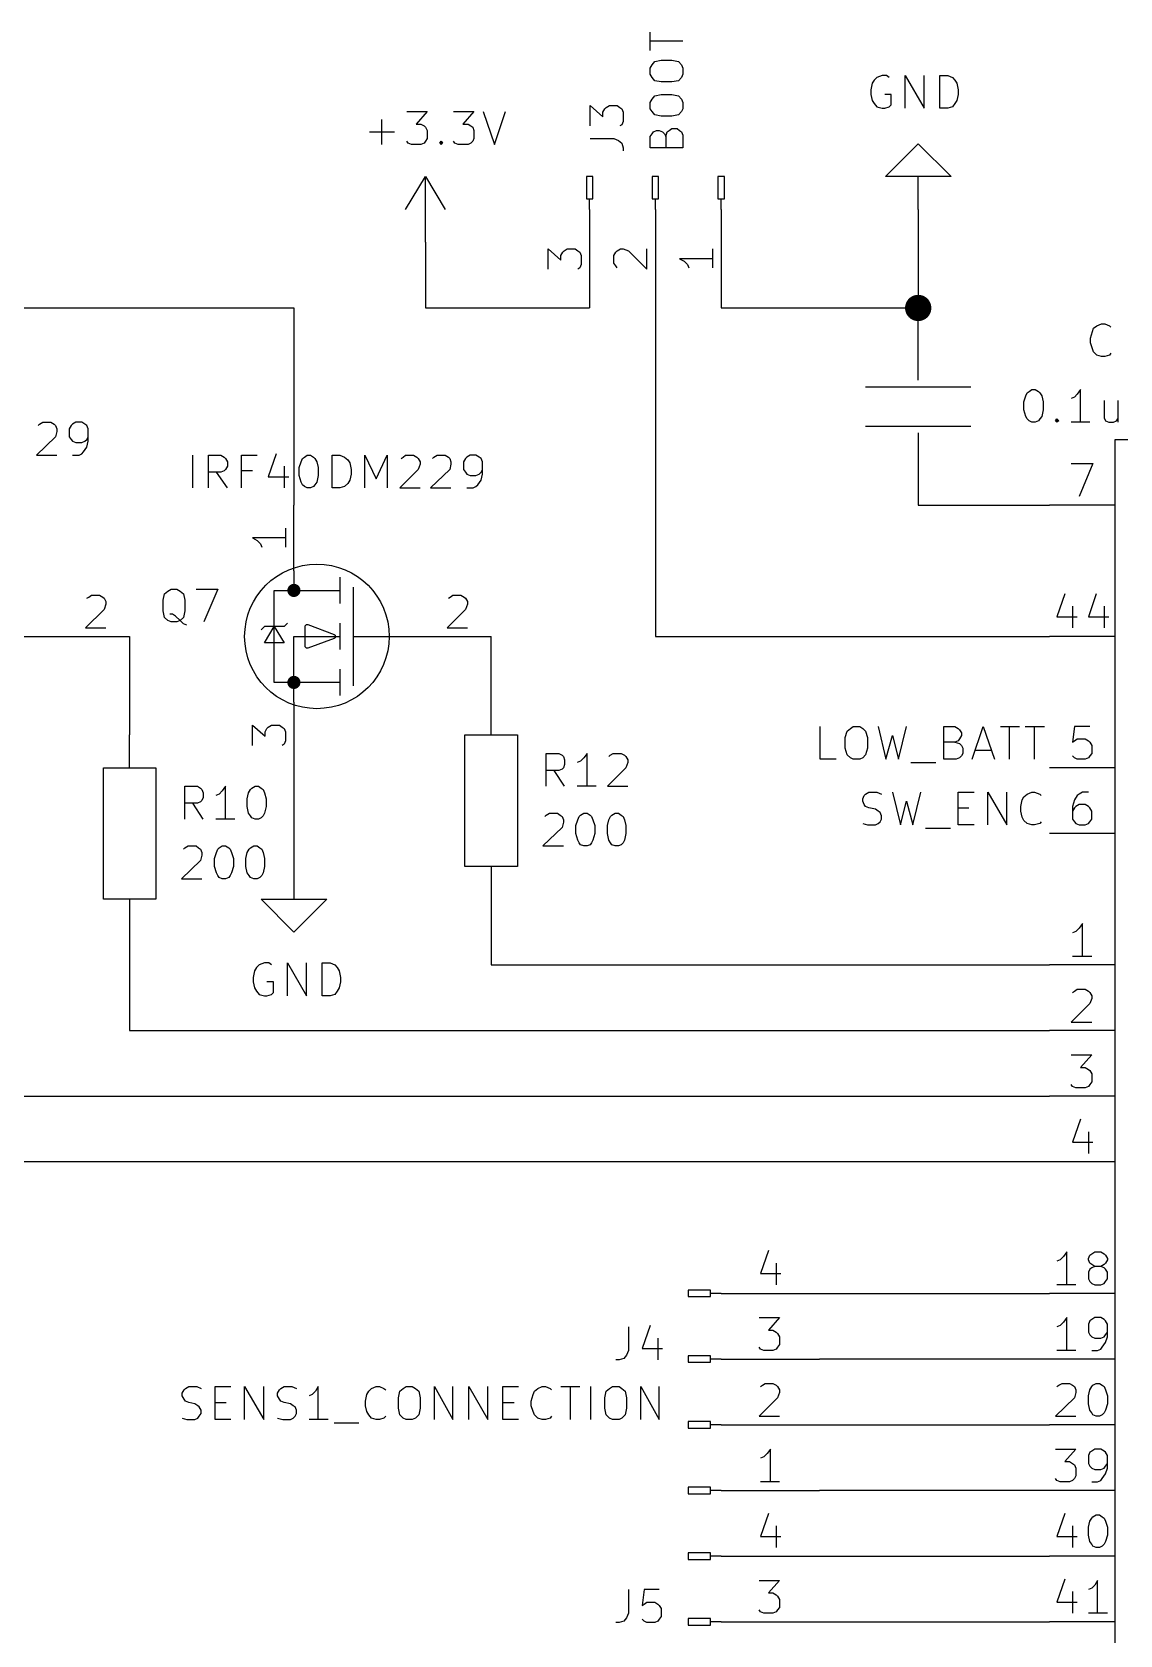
# Model space of a CAD drawing. Extents: x 0.5 to 16.1, y -11.2 to -0.6.
# Drawn here: x 8.151 to 9.807, y -4.42 to -1.98 of the extents above; entities that cross this region are included whole.
import ezdxf

# ---------------------------------------------------------------- set-up
doc = ezdxf.new("R2010")
doc.units = 0
doc.header["$MEASUREMENT"] = 0
for name, color, linetype in [('BLACK', 7, 'CONTINUOUS'), ('CYAN2', 4, 'CONTINUOUS'), ('GREEN2', 3, 'CONTINUOUS'), ('LYELLOW', 51, 'CONTINUOUS'), ('RED2', 1, 'CONTINUOUS')]:
    doc.layers.add(name, color=color, linetype=linetype)

msp = doc.modelspace()

# ---------------------------------------------------------------- linework, layer by layer
at = {"layer": 'BLACK', "linetype": 'CONTINUOUS'}
for p, q in [((9.351, -3.087), (9.351, -3.037)), ((9.389, -3.054), (9.392, -3.044)), ((9.392, -3.044), (9.397, -3.04)), ((9.397, -3.04), (9.401, -3.037)), ((9.401, -3.037), (9.411, -3.037)), ((9.411, -3.037), (9.416, -3.04)), ((9.416, -3.04), (9.42, -3.044)), ((9.42, -3.044), (9.423, -3.054)), ((9.439, -3.037), (9.451, -3.087)), ((9.47, -3.087), (9.482, -3.037)), ((9.539, -3.087), (9.539, -3.037)), ((9.539, -3.037), (9.556, -3.037)), ((9.556, -3.037), (9.561, -3.04)), ((9.561, -3.04), (9.563, -3.042)), ((9.563, -3.042), (9.566, -3.047)), ((9.566, -3.047), (9.566, -3.051)), ((9.582, -3.087), (9.599, -3.037)), ((9.599, -3.037), (9.616, -3.087)), ((9.625, -3.037), (9.654, -3.037)), ((9.639, -3.087), (9.639, -3.037)), ((9.663, -3.037), (9.692, -3.037)), ((9.677, -3.087), (9.677, -3.037)), ((9.389, -3.07), (9.389, -3.054)), ((9.392, -3.08), (9.389, -3.07)), ((9.423, -3.07), (9.42, -3.08)), ((9.423, -3.054), (9.423, -3.07)), ((9.451, -3.087), (9.461, -3.051)), ((9.461, -3.051), (9.47, -3.087)), ((9.556, -3.061), (9.539, -3.061)), ((9.561, -3.059), (9.556, -3.061)), ((9.556, -3.061), (9.563, -3.063)), ((9.563, -3.056), (9.561, -3.059)), ((9.566, -3.051), (9.563, -3.056)), ((9.563, -3.063), (9.566, -3.066)), ((9.566, -3.066), (9.568, -3.07)), ((9.568, -3.07), (9.568, -3.078)), ((9.587, -3.073), (9.611, -3.073)), ((9.375, -3.087), (9.351, -3.087)), ((9.397, -3.085), (9.392, -3.08)), ((9.401, -3.087), (9.397, -3.085)), ((9.411, -3.087), (9.401, -3.087)), ((9.416, -3.085), (9.411, -3.087)), ((9.42, -3.08), (9.416, -3.085)), ((9.489, -3.092), (9.527, -3.092)), ((9.558, -3.087), (9.539, -3.087)), ((9.563, -3.085), (9.558, -3.087)), ((9.566, -3.082), (9.563, -3.085)), ((9.568, -3.078), (9.566, -3.082)), ((9.416, -3.147), (9.418, -3.142)), ((9.416, -3.151), (9.416, -3.147)), ((9.418, -3.142), (9.42, -3.14)), ((9.42, -3.14), (9.425, -3.137)), ((9.425, -3.137), (9.437, -3.137)), ((9.437, -3.137), (9.444, -3.14)), ((9.461, -3.137), (9.473, -3.187)), ((9.492, -3.187), (9.504, -3.137)), ((9.561, -3.187), (9.561, -3.137)), ((9.561, -3.137), (9.585, -3.137)), ((9.606, -3.187), (9.606, -3.137)), ((9.606, -3.137), (9.635, -3.187)), ((9.635, -3.187), (9.635, -3.137)), ((9.658, -3.149), (9.661, -3.144)), ((9.661, -3.144), (9.666, -3.14)), ((9.666, -3.14), (9.673, -3.137)), ((9.673, -3.137), (9.677, -3.137)), ((9.677, -3.137), (9.685, -3.14)), ((9.685, -3.14), (9.687, -3.142)), ((9.418, -3.156), (9.416, -3.151)), ((9.42, -3.159), (9.418, -3.156)), ((9.425, -3.161), (9.42, -3.159)), ((9.435, -3.163), (9.425, -3.161)), ((9.439, -3.166), (9.435, -3.163)), ((9.442, -3.168), (9.439, -3.166)), ((9.444, -3.173), (9.442, -3.168)), ((9.473, -3.187), (9.482, -3.151)), ((9.482, -3.151), (9.492, -3.187)), ((9.561, -3.161), (9.577, -3.161)), ((9.656, -3.159), (9.658, -3.149)), ((9.656, -3.166), (9.656, -3.159)), ((9.658, -3.175), (9.656, -3.166)), ((9.416, -3.185), (9.423, -3.187)), ((9.423, -3.187), (9.435, -3.187)), ((9.435, -3.187), (9.439, -3.185)), ((9.439, -3.185), (9.442, -3.182)), ((9.442, -3.182), (9.444, -3.178)), ((9.444, -3.178), (9.444, -3.173)), ((9.511, -3.192), (9.549, -3.192)), ((9.585, -3.187), (9.561, -3.187)), ((9.661, -3.18), (9.658, -3.175)), ((9.666, -3.185), (9.661, -3.18)), ((9.673, -3.187), (9.666, -3.185)), ((9.677, -3.187), (9.673, -3.187)), ((9.685, -3.185), (9.677, -3.187)), ((9.687, -3.182), (9.685, -3.185))]:
    msp.add_line(p, q, dxfattribs=at)
at = {"layer": 'CYAN2', "linetype": 'CONTINUOUS'}
for p, q in [((9.092, -2.008), (9.092, -1.98)), ((9.142, -1.994), (9.092, -1.994)), ((9.095, -2.03), (9.099, -2.025)), ((9.099, -2.025), (9.109, -2.023)), ((9.109, -2.023), (9.125, -2.023)), ((9.125, -2.023), (9.135, -2.025)), ((9.135, -2.025), (9.14, -2.03)), ((9.092, -2.035), (9.095, -2.03)), ((9.092, -2.044), (9.092, -2.035)), ((9.095, -2.049), (9.092, -2.044)), ((9.099, -2.054), (9.095, -2.049)), ((9.14, -2.049), (9.135, -2.054)), ((9.14, -2.03), (9.142, -2.035)), ((9.142, -2.044), (9.14, -2.049)), ((9.142, -2.035), (9.142, -2.044)), ((9.437, -2.049), (9.433, -2.053)), ((9.445, -2.046), (9.437, -2.049)), ((9.452, -2.046), (9.445, -2.046)), ((9.456, -2.049), (9.452, -2.046)), ((9.48, -2.096), (9.48, -2.046)), ((9.48, -2.046), (9.509, -2.096)), ((9.509, -2.096), (9.509, -2.046)), ((9.533, -2.096), (9.533, -2.046)), ((9.533, -2.046), (9.545, -2.046)), ((9.545, -2.046), (9.552, -2.049)), ((9.552, -2.049), (9.556, -2.053)), ((9.109, -2.056), (9.099, -2.054)), ((9.125, -2.056), (9.109, -2.056)), ((9.135, -2.054), (9.125, -2.056)), ((9.43, -2.058), (9.428, -2.068)), ((9.428, -2.068), (9.428, -2.075)), ((9.433, -2.053), (9.43, -2.058)), ((9.556, -2.053), (9.559, -2.058)), ((9.559, -2.058), (9.561, -2.068)), ((9.561, -2.068), (9.561, -2.075)), ((9.001, -2.123), (9.001, -2.092)), ((9.001, -2.092), (9.02, -2.109)), ((9.02, -2.102), (9.023, -2.097)), ((9.023, -2.097), (9.025, -2.095)), ((9.025, -2.095), (9.03, -2.092)), ((9.03, -2.092), (9.042, -2.092)), ((9.042, -2.092), (9.046, -2.095)), ((9.046, -2.095), (9.049, -2.097)), ((9.049, -2.097), (9.051, -2.102)), ((9.092, -2.087), (9.095, -2.082)), ((9.092, -2.097), (9.092, -2.087)), ((9.095, -2.101), (9.092, -2.097)), ((9.095, -2.082), (9.099, -2.077)), ((9.099, -2.077), (9.109, -2.075)), ((9.109, -2.075), (9.125, -2.075)), ((9.125, -2.075), (9.135, -2.077)), ((9.135, -2.077), (9.14, -2.082)), ((9.14, -2.082), (9.142, -2.087)), ((9.142, -2.097), (9.14, -2.101)), ((9.142, -2.087), (9.142, -2.097)), ((9.428, -2.075), (9.43, -2.084)), ((9.43, -2.084), (9.433, -2.089)), ((9.433, -2.089), (9.437, -2.094)), ((9.437, -2.094), (9.445, -2.096)), ((9.445, -2.096), (9.449, -2.096)), ((9.459, -2.075), (9.449, -2.075)), ((9.449, -2.096), (9.456, -2.094)), ((9.456, -2.094), (9.459, -2.091)), ((9.459, -2.091), (9.459, -2.075)), ((9.545, -2.096), (9.533, -2.096)), ((9.552, -2.094), (9.545, -2.096)), ((9.556, -2.089), (9.552, -2.094)), ((9.559, -2.084), (9.556, -2.089)), ((9.561, -2.075), (9.559, -2.084)), ((8.684, -2.151), (8.684, -2.113)), ((8.722, -2.101), (8.753, -2.101)), ((8.753, -2.101), (8.736, -2.12)), ((8.736, -2.12), (8.743, -2.12)), ((8.743, -2.12), (8.748, -2.123)), ((8.793, -2.101), (8.824, -2.101)), ((8.824, -2.101), (8.807, -2.12)), ((8.807, -2.12), (8.815, -2.12)), ((8.815, -2.12), (8.819, -2.123)), ((8.838, -2.101), (8.855, -2.151)), ((8.855, -2.151), (8.872, -2.101)), ((9.02, -2.109), (9.02, -2.102)), ((9.049, -2.121), (9.046, -2.123)), ((9.051, -2.116), (9.049, -2.121)), ((9.051, -2.102), (9.051, -2.116)), ((9.099, -2.106), (9.095, -2.101)), ((9.109, -2.108), (9.099, -2.106)), ((9.125, -2.108), (9.109, -2.108)), ((9.135, -2.106), (9.125, -2.108)), ((9.14, -2.101), (9.135, -2.106)), ((8.665, -2.132), (8.703, -2.132)), ((8.724, -2.149), (8.722, -2.146)), ((8.748, -2.123), (8.75, -2.125)), ((8.75, -2.146), (8.748, -2.149)), ((8.75, -2.125), (8.753, -2.13)), ((8.753, -2.142), (8.75, -2.146)), ((8.753, -2.13), (8.753, -2.142)), ((8.772, -2.149), (8.774, -2.146)), ((8.774, -2.146), (8.776, -2.149)), ((8.774, -2.146), (8.774, -2.151)), ((8.795, -2.149), (8.793, -2.146)), ((8.819, -2.123), (8.822, -2.125)), ((8.822, -2.146), (8.819, -2.149)), ((8.822, -2.125), (8.824, -2.13)), ((8.824, -2.142), (8.822, -2.146)), ((8.824, -2.13), (8.824, -2.142)), ((9.001, -2.142), (9.037, -2.142)), ((9.037, -2.142), (9.044, -2.145)), ((9.044, -2.145), (9.049, -2.149)), ((9.092, -2.139), (9.095, -2.135)), ((9.092, -2.156), (9.092, -2.139)), ((9.095, -2.135), (9.097, -2.132)), ((9.097, -2.132), (9.102, -2.13)), ((9.102, -2.13), (9.106, -2.13)), ((9.106, -2.13), (9.111, -2.132)), ((9.111, -2.132), (9.114, -2.135)), ((9.114, -2.135), (9.116, -2.139)), ((9.116, -2.139), (9.118, -2.132)), ((9.116, -2.139), (9.116, -2.156)), ((9.118, -2.132), (9.121, -2.13)), ((9.121, -2.13), (9.125, -2.127)), ((9.125, -2.127), (9.133, -2.127)), ((9.133, -2.127), (9.137, -2.13)), ((9.137, -2.13), (9.14, -2.132)), ((9.14, -2.132), (9.142, -2.137)), ((9.142, -2.137), (9.142, -2.156)), ((8.729, -2.151), (8.724, -2.149)), ((8.743, -2.151), (8.729, -2.151)), ((8.748, -2.149), (8.743, -2.151)), ((8.774, -2.151), (8.772, -2.149)), ((8.776, -2.149), (8.774, -2.151)), ((8.8, -2.151), (8.795, -2.149)), ((8.815, -2.151), (8.8, -2.151)), ((8.819, -2.149), (8.815, -2.151)), ((9.049, -2.149), (9.051, -2.156)), ((9.051, -2.156), (9.051, -2.161)), ((9.142, -2.156), (9.092, -2.156)), ((9.762, -2.446), (9.765, -2.436)), ((9.765, -2.436), (9.767, -2.431)), ((9.767, -2.431), (9.772, -2.427)), ((9.772, -2.427), (9.779, -2.424)), ((9.779, -2.424), (9.784, -2.424)), ((9.784, -2.424), (9.791, -2.427)), ((9.791, -2.427), (9.793, -2.429)), ((9.762, -2.453), (9.762, -2.446)), ((9.765, -2.462), (9.762, -2.453)), ((9.767, -2.467), (9.765, -2.462)), ((9.772, -2.472), (9.767, -2.467)), ((9.779, -2.474), (9.772, -2.472)), ((9.784, -2.474), (9.779, -2.474)), ((9.791, -2.472), (9.784, -2.474)), ((9.793, -2.469), (9.791, -2.472)), ((9.661, -2.543), (9.664, -2.534)), ((9.664, -2.534), (9.666, -2.529)), ((9.666, -2.529), (9.669, -2.527)), ((9.669, -2.527), (9.673, -2.524)), ((9.673, -2.524), (9.678, -2.524)), ((9.678, -2.524), (9.683, -2.527)), ((9.683, -2.527), (9.685, -2.529)), ((9.685, -2.529), (9.688, -2.534)), ((9.688, -2.534), (9.69, -2.543)), ((9.738, -2.536), (9.733, -2.538)), ((9.742, -2.531), (9.738, -2.536)), ((9.747, -2.524), (9.742, -2.531)), ((9.747, -2.574), (9.747, -2.524)), ((9.661, -2.555), (9.661, -2.543)), ((9.664, -2.565), (9.661, -2.555)), ((9.69, -2.555), (9.688, -2.565)), ((9.69, -2.543), (9.69, -2.555)), ((9.783, -2.541), (9.783, -2.567)), ((9.804, -2.541), (9.804, -2.574)), ((8.161, -2.579), (8.163, -2.577)), ((8.163, -2.577), (8.168, -2.574)), ((8.168, -2.574), (8.18, -2.574)), ((8.18, -2.574), (8.185, -2.577)), ((8.185, -2.577), (8.187, -2.579)), ((8.187, -2.579), (8.189, -2.584)), ((8.189, -2.584), (8.189, -2.588)), ((8.211, -2.579), (8.208, -2.584)), ((8.208, -2.584), (8.208, -2.596)), ((8.213, -2.577), (8.211, -2.579)), ((8.218, -2.574), (8.213, -2.577)), ((8.227, -2.574), (8.218, -2.574)), ((8.232, -2.577), (8.227, -2.574)), ((8.235, -2.579), (8.232, -2.577)), ((8.237, -2.584), (8.235, -2.579)), ((8.237, -2.603), (8.237, -2.584)), ((9.666, -2.569), (9.664, -2.565)), ((9.669, -2.572), (9.666, -2.569)), ((9.673, -2.574), (9.669, -2.572)), ((9.678, -2.574), (9.673, -2.574)), ((9.683, -2.572), (9.678, -2.574)), ((9.685, -2.569), (9.683, -2.572)), ((9.688, -2.565), (9.685, -2.569)), ((9.709, -2.572), (9.711, -2.569)), ((9.711, -2.574), (9.709, -2.572)), ((9.711, -2.569), (9.714, -2.572)), ((9.711, -2.569), (9.711, -2.574)), ((9.714, -2.572), (9.711, -2.574)), ((9.761, -2.574), (9.733, -2.574)), ((9.783, -2.567), (9.785, -2.572)), ((9.785, -2.572), (9.79, -2.574)), ((9.79, -2.574), (9.797, -2.574)), ((9.797, -2.574), (9.802, -2.572)), ((9.802, -2.572), (9.804, -2.569)), ((8.187, -2.596), (8.158, -2.624)), ((8.189, -2.588), (8.187, -2.596)), ((8.208, -2.596), (8.211, -2.6)), ((8.211, -2.6), (8.213, -2.603)), ((8.213, -2.603), (8.218, -2.605)), ((8.218, -2.605), (8.227, -2.605)), ((8.227, -2.605), (8.232, -2.603)), ((8.232, -2.603), (8.235, -2.6)), ((8.235, -2.6), (8.237, -2.596)), ((8.235, -2.612), (8.237, -2.603)), ((8.158, -2.624), (8.189, -2.624)), ((8.213, -2.624), (8.223, -2.624)), ((8.223, -2.624), (8.227, -2.622)), ((8.227, -2.622), (8.23, -2.619)), ((8.23, -2.619), (8.235, -2.612)), ((8.396, -2.674), (8.396, -2.624)), ((8.42, -2.674), (8.42, -2.624)), ((8.42, -2.624), (8.439, -2.624)), ((8.439, -2.624), (8.444, -2.627)), ((8.444, -2.627), (8.446, -2.629)), ((8.446, -2.629), (8.449, -2.634)), ((8.449, -2.634), (8.449, -2.641)), ((8.47, -2.674), (8.47, -2.624)), ((8.47, -2.624), (8.494, -2.624)), ((8.523, -2.622), (8.511, -2.657)), ((8.558, -2.643), (8.561, -2.634)), ((8.561, -2.634), (8.563, -2.629)), ((8.563, -2.629), (8.566, -2.627)), ((8.566, -2.627), (8.57, -2.624)), ((8.57, -2.624), (8.575, -2.624)), ((8.575, -2.624), (8.58, -2.627)), ((8.58, -2.627), (8.582, -2.629)), ((8.582, -2.629), (8.585, -2.634)), ((8.585, -2.634), (8.587, -2.643)), ((8.608, -2.674), (8.608, -2.624)), ((8.608, -2.624), (8.62, -2.624)), ((8.62, -2.624), (8.627, -2.627)), ((8.627, -2.627), (8.632, -2.631)), ((8.632, -2.631), (8.635, -2.636)), ((8.658, -2.674), (8.658, -2.624)), ((8.658, -2.624), (8.675, -2.66)), ((8.675, -2.66), (8.692, -2.624)), ((8.692, -2.624), (8.692, -2.674)), ((8.713, -2.629), (8.716, -2.627)), ((8.716, -2.627), (8.72, -2.624)), ((8.72, -2.624), (8.732, -2.624)), ((8.732, -2.624), (8.737, -2.627)), ((8.737, -2.627), (8.739, -2.629)), ((8.739, -2.629), (8.742, -2.634)), ((8.742, -2.634), (8.742, -2.638)), ((8.761, -2.629), (8.763, -2.627)), ((8.763, -2.627), (8.768, -2.624)), ((8.768, -2.624), (8.78, -2.624)), ((8.78, -2.624), (8.785, -2.627)), ((8.785, -2.627), (8.787, -2.629)), ((8.787, -2.629), (8.789, -2.634)), ((8.789, -2.634), (8.789, -2.638)), ((8.811, -2.629), (8.808, -2.634)), ((8.808, -2.634), (8.808, -2.646)), ((8.813, -2.627), (8.811, -2.629)), ((8.818, -2.624), (8.813, -2.627)), ((8.827, -2.624), (8.818, -2.624)), ((8.832, -2.627), (8.827, -2.624)), ((8.835, -2.629), (8.832, -2.627)), ((8.837, -2.634), (8.835, -2.629)), ((8.837, -2.653), (8.837, -2.634)), ((8.439, -2.65), (8.42, -2.65)), ((8.449, -2.674), (8.432, -2.65)), ((8.444, -2.648), (8.439, -2.65)), ((8.446, -2.646), (8.444, -2.648)), ((8.449, -2.641), (8.446, -2.646)), ((8.487, -2.648), (8.47, -2.648)), ((8.511, -2.657), (8.542, -2.657)), ((8.535, -2.641), (8.535, -2.674)), ((8.558, -2.655), (8.558, -2.643)), ((8.561, -2.665), (8.558, -2.655)), ((8.587, -2.655), (8.585, -2.665)), ((8.587, -2.643), (8.587, -2.655)), ((8.635, -2.636), (8.637, -2.646)), ((8.637, -2.653), (8.635, -2.662)), ((8.637, -2.646), (8.637, -2.653)), ((8.739, -2.646), (8.711, -2.674)), ((8.742, -2.638), (8.739, -2.646)), ((8.787, -2.646), (8.758, -2.674)), ((8.789, -2.638), (8.787, -2.646)), ((8.808, -2.646), (8.811, -2.65)), ((8.811, -2.65), (8.813, -2.653)), ((8.813, -2.653), (8.818, -2.655)), ((8.818, -2.655), (8.827, -2.655)), ((8.827, -2.655), (8.832, -2.653)), ((8.832, -2.653), (8.835, -2.65)), ((8.835, -2.65), (8.837, -2.646)), ((8.835, -2.662), (8.837, -2.653)), ((8.563, -2.669), (8.561, -2.665)), ((8.566, -2.672), (8.563, -2.669)), ((8.57, -2.674), (8.566, -2.672)), ((8.575, -2.674), (8.57, -2.674)), ((8.58, -2.672), (8.575, -2.674)), ((8.582, -2.669), (8.58, -2.672)), ((8.585, -2.665), (8.582, -2.669)), ((8.62, -2.674), (8.608, -2.674)), ((8.627, -2.672), (8.62, -2.674)), ((8.632, -2.667), (8.627, -2.672)), ((8.635, -2.662), (8.632, -2.667)), ((8.711, -2.674), (8.742, -2.674)), ((8.758, -2.674), (8.789, -2.674)), ((8.813, -2.674), (8.823, -2.674)), ((8.823, -2.674), (8.827, -2.672)), ((8.827, -2.672), (8.83, -2.669)), ((8.83, -2.669), (8.835, -2.662)), ((8.358, -2.831), (8.363, -2.828)), ((8.363, -2.828), (8.372, -2.828)), ((8.372, -2.828), (8.377, -2.831)), ((8.401, -2.828), (8.434, -2.828)), ((8.434, -2.828), (8.413, -2.878)), ((8.351, -2.845), (8.353, -2.835)), ((8.351, -2.861), (8.351, -2.845)), ((8.353, -2.835), (8.358, -2.831)), ((8.377, -2.831), (8.382, -2.835)), ((8.382, -2.835), (8.384, -2.845)), ((8.384, -2.845), (8.384, -2.861)), ((8.353, -2.871), (8.351, -2.861)), ((8.358, -2.876), (8.353, -2.871)), ((8.363, -2.878), (8.358, -2.876)), ((8.365, -2.866), (8.361, -2.866)), ((8.372, -2.878), (8.363, -2.878)), ((8.37, -2.869), (8.365, -2.866)), ((8.377, -2.876), (8.37, -2.869)), ((8.377, -2.876), (8.372, -2.878)), ((8.382, -2.871), (8.377, -2.876)), ((8.382, -2.881), (8.377, -2.876)), ((8.384, -2.861), (8.382, -2.871)), ((8.387, -2.883), (8.382, -2.881)), ((8.934, -3.128), (8.934, -3.078)), ((8.934, -3.078), (8.953, -3.078)), ((8.953, -3.078), (8.958, -3.081)), ((8.958, -3.081), (8.96, -3.083)), ((8.96, -3.083), (8.962, -3.088)), ((8.962, -3.095), (8.96, -3.1)), ((8.962, -3.088), (8.962, -3.095)), ((8.986, -3.09), (8.981, -3.092)), ((8.991, -3.085), (8.986, -3.09)), ((8.996, -3.078), (8.991, -3.085)), ((8.996, -3.128), (8.996, -3.078)), ((9.029, -3.083), (9.031, -3.081)), ((9.031, -3.081), (9.036, -3.078)), ((9.036, -3.078), (9.048, -3.078)), ((9.048, -3.078), (9.053, -3.081)), ((9.053, -3.081), (9.055, -3.083)), ((9.055, -3.083), (9.058, -3.088)), ((9.058, -3.092), (9.055, -3.1)), ((9.058, -3.088), (9.058, -3.092)), ((8.953, -3.104), (8.934, -3.104)), ((8.962, -3.128), (8.946, -3.104)), ((8.958, -3.102), (8.953, -3.104)), ((8.96, -3.1), (8.958, -3.102)), ((9.055, -3.1), (9.027, -3.128)), ((8.384, -3.178), (8.384, -3.128)), ((8.384, -3.128), (8.403, -3.128)), ((8.403, -3.128), (8.408, -3.131)), ((8.408, -3.131), (8.41, -3.133)), ((8.41, -3.133), (8.412, -3.138)), ((8.412, -3.145), (8.41, -3.15)), ((8.412, -3.138), (8.412, -3.145)), ((8.436, -3.14), (8.431, -3.142)), ((8.441, -3.135), (8.436, -3.14)), ((8.446, -3.128), (8.441, -3.135)), ((8.446, -3.178), (8.446, -3.128)), ((8.479, -3.147), (8.481, -3.138)), ((8.479, -3.159), (8.479, -3.147)), ((8.481, -3.138), (8.484, -3.133)), ((8.484, -3.133), (8.486, -3.131)), ((8.486, -3.131), (8.491, -3.128)), ((8.491, -3.128), (8.496, -3.128)), ((8.496, -3.128), (8.5, -3.131)), ((8.5, -3.131), (8.503, -3.133)), ((8.503, -3.133), (8.505, -3.138)), ((8.505, -3.138), (8.508, -3.147)), ((8.508, -3.147), (8.508, -3.159)), ((9.01, -3.128), (8.981, -3.128)), ((9.027, -3.128), (9.058, -3.128)), ((8.403, -3.154), (8.384, -3.154)), ((8.412, -3.178), (8.396, -3.154)), ((8.408, -3.152), (8.403, -3.154)), ((8.41, -3.15), (8.408, -3.152)), ((8.481, -3.169), (8.479, -3.159)), ((8.484, -3.173), (8.481, -3.169)), ((8.505, -3.169), (8.503, -3.173)), ((8.508, -3.159), (8.505, -3.169)), ((8.934, -3.172), (8.939, -3.169)), ((8.939, -3.169), (8.951, -3.169)), ((8.951, -3.169), (8.955, -3.172)), ((8.986, -3.172), (8.991, -3.169)), ((8.991, -3.169), (8.996, -3.169)), ((8.996, -3.169), (9.001, -3.172)), ((9.034, -3.172), (9.039, -3.169)), ((9.039, -3.169), (9.044, -3.169)), ((9.044, -3.169), (9.048, -3.172)), ((8.46, -3.178), (8.431, -3.178)), ((8.486, -3.176), (8.484, -3.173)), ((8.491, -3.178), (8.486, -3.176)), ((8.496, -3.178), (8.491, -3.178)), ((8.5, -3.176), (8.496, -3.178)), ((8.503, -3.173), (8.5, -3.176)), ((8.958, -3.191), (8.929, -3.219)), ((8.932, -3.174), (8.934, -3.172)), ((8.955, -3.172), (8.958, -3.174)), ((8.958, -3.174), (8.96, -3.179)), ((8.96, -3.183), (8.958, -3.191)), ((8.96, -3.179), (8.96, -3.183)), ((8.979, -3.188), (8.982, -3.179)), ((8.979, -3.2), (8.979, -3.188)), ((8.982, -3.179), (8.984, -3.174)), ((8.984, -3.174), (8.986, -3.172)), ((9.001, -3.172), (9.003, -3.174)), ((9.003, -3.174), (9.005, -3.179)), ((9.005, -3.179), (9.008, -3.188)), ((9.008, -3.188), (9.008, -3.2)), ((9.027, -3.188), (9.029, -3.179)), ((9.027, -3.2), (9.027, -3.188)), ((9.029, -3.179), (9.032, -3.174)), ((9.032, -3.174), (9.034, -3.172)), ((9.048, -3.172), (9.051, -3.174)), ((9.051, -3.174), (9.053, -3.179)), ((9.053, -3.179), (9.055, -3.188)), ((9.055, -3.188), (9.055, -3.2)), ((8.384, -3.222), (8.389, -3.219)), ((8.389, -3.219), (8.401, -3.219)), ((8.401, -3.219), (8.405, -3.222)), ((8.436, -3.222), (8.441, -3.219)), ((8.441, -3.219), (8.446, -3.219)), ((8.446, -3.219), (8.451, -3.222)), ((8.484, -3.222), (8.489, -3.219)), ((8.489, -3.219), (8.494, -3.219)), ((8.494, -3.219), (8.498, -3.222)), ((8.929, -3.219), (8.96, -3.219)), ((8.982, -3.21), (8.979, -3.2)), ((8.984, -3.214), (8.982, -3.21)), ((8.986, -3.217), (8.984, -3.214)), ((8.991, -3.219), (8.986, -3.217)), ((8.996, -3.219), (8.991, -3.219)), ((9.001, -3.217), (8.996, -3.219)), ((9.003, -3.214), (9.001, -3.217)), ((9.005, -3.21), (9.003, -3.214)), ((9.008, -3.2), (9.005, -3.21)), ((9.029, -3.21), (9.027, -3.2)), ((9.032, -3.214), (9.029, -3.21)), ((9.034, -3.217), (9.032, -3.214)), ((9.039, -3.219), (9.034, -3.217)), ((9.044, -3.219), (9.039, -3.219)), ((9.048, -3.217), (9.044, -3.219)), ((9.051, -3.214), (9.048, -3.217)), ((9.053, -3.21), (9.051, -3.214)), ((9.055, -3.2), (9.053, -3.21)), ((8.408, -3.241), (8.379, -3.269)), ((8.382, -3.224), (8.384, -3.222)), ((8.405, -3.222), (8.408, -3.224)), ((8.408, -3.224), (8.41, -3.229)), ((8.41, -3.233), (8.408, -3.241)), ((8.41, -3.229), (8.41, -3.233)), ((8.429, -3.238), (8.432, -3.229)), ((8.429, -3.25), (8.429, -3.238)), ((8.432, -3.229), (8.434, -3.224)), ((8.434, -3.224), (8.436, -3.222)), ((8.451, -3.222), (8.453, -3.224)), ((8.453, -3.224), (8.455, -3.229)), ((8.455, -3.229), (8.458, -3.238)), ((8.458, -3.238), (8.458, -3.25)), ((8.477, -3.238), (8.479, -3.229)), ((8.477, -3.25), (8.477, -3.238)), ((8.479, -3.229), (8.482, -3.224)), ((8.482, -3.224), (8.484, -3.222)), ((8.498, -3.222), (8.501, -3.224)), ((8.501, -3.224), (8.503, -3.229)), ((8.503, -3.229), (8.505, -3.238)), ((8.505, -3.238), (8.505, -3.25)), ((8.379, -3.269), (8.41, -3.269)), ((8.432, -3.26), (8.429, -3.25)), ((8.434, -3.264), (8.432, -3.26)), ((8.436, -3.267), (8.434, -3.264)), ((8.441, -3.269), (8.436, -3.267)), ((8.446, -3.269), (8.441, -3.269)), ((8.451, -3.267), (8.446, -3.269)), ((8.453, -3.264), (8.451, -3.267)), ((8.455, -3.26), (8.453, -3.264)), ((8.458, -3.25), (8.455, -3.26)), ((8.479, -3.26), (8.477, -3.25)), ((8.482, -3.264), (8.479, -3.26)), ((8.484, -3.267), (8.482, -3.264)), ((8.489, -3.269), (8.484, -3.267)), ((8.494, -3.269), (8.489, -3.269)), ((8.498, -3.267), (8.494, -3.269)), ((8.501, -3.264), (8.498, -3.267)), ((8.503, -3.26), (8.501, -3.264)), ((8.505, -3.25), (8.503, -3.26)), ((8.49, -3.409), (8.488, -3.419)), ((8.493, -3.404), (8.49, -3.409)), ((8.497, -3.4), (8.493, -3.404)), ((8.505, -3.397), (8.497, -3.4)), ((8.512, -3.397), (8.505, -3.397)), ((8.516, -3.4), (8.512, -3.397)), ((8.54, -3.447), (8.54, -3.397)), ((8.54, -3.397), (8.569, -3.447)), ((8.569, -3.447), (8.569, -3.397)), ((8.593, -3.447), (8.593, -3.397)), ((8.593, -3.397), (8.605, -3.397)), ((8.605, -3.397), (8.612, -3.4)), ((8.612, -3.4), (8.616, -3.404)), ((8.616, -3.404), (8.619, -3.409)), ((8.619, -3.409), (8.621, -3.419)), ((8.488, -3.419), (8.488, -3.426)), ((8.488, -3.426), (8.49, -3.435)), ((8.49, -3.435), (8.493, -3.44)), ((8.493, -3.44), (8.497, -3.445)), ((8.519, -3.426), (8.509, -3.426)), ((8.519, -3.442), (8.519, -3.426)), ((8.616, -3.44), (8.612, -3.445)), ((8.619, -3.435), (8.616, -3.44)), ((8.621, -3.426), (8.619, -3.435)), ((8.621, -3.419), (8.621, -3.426)), ((8.497, -3.445), (8.505, -3.447)), ((8.505, -3.447), (8.509, -3.447)), ((8.509, -3.447), (8.516, -3.445)), ((8.516, -3.445), (8.519, -3.442)), ((8.605, -3.447), (8.593, -3.447)), ((8.612, -3.445), (8.605, -3.447)), ((9.059, -3.951), (9.059, -3.987)), ((9.092, -3.949), (9.08, -3.984)), ((9.104, -3.968), (9.104, -4.001)), ((9.045, -4.001), (9.04, -4.001)), ((9.052, -3.999), (9.045, -4.001)), ((9.056, -3.994), (9.052, -3.999)), ((9.059, -3.987), (9.056, -3.994)), ((9.08, -3.984), (9.111, -3.984)), ((8.38, -4.052), (8.383, -4.047)), ((8.383, -4.047), (8.385, -4.045)), ((8.385, -4.045), (8.39, -4.042)), ((8.39, -4.042), (8.402, -4.042)), ((8.402, -4.042), (8.409, -4.045)), ((8.43, -4.092), (8.43, -4.042)), ((8.43, -4.042), (8.454, -4.042)), ((8.475, -4.092), (8.475, -4.042)), ((8.475, -4.042), (8.504, -4.092)), ((8.504, -4.092), (8.504, -4.042)), ((8.525, -4.052), (8.528, -4.047)), ((8.528, -4.047), (8.53, -4.045)), ((8.53, -4.045), (8.535, -4.042)), ((8.535, -4.042), (8.547, -4.042)), ((8.547, -4.042), (8.554, -4.045)), ((8.583, -4.049), (8.578, -4.054)), ((8.587, -4.042), (8.583, -4.049)), ((8.587, -4.092), (8.587, -4.042)), ((8.661, -4.054), (8.664, -4.049)), ((8.664, -4.049), (8.668, -4.045)), ((8.668, -4.045), (8.675, -4.042)), ((8.675, -4.042), (8.68, -4.042)), ((8.68, -4.042), (8.687, -4.045)), ((8.687, -4.045), (8.69, -4.047)), ((8.709, -4.059), (8.711, -4.049)), ((8.711, -4.049), (8.716, -4.045)), ((8.716, -4.045), (8.721, -4.042)), ((8.721, -4.042), (8.73, -4.042)), ((8.73, -4.042), (8.735, -4.045)), ((8.735, -4.045), (8.74, -4.049)), ((8.74, -4.049), (8.742, -4.059)), ((8.764, -4.092), (8.764, -4.042)), ((8.764, -4.042), (8.792, -4.092)), ((8.792, -4.092), (8.792, -4.042)), ((8.816, -4.092), (8.816, -4.042)), ((8.816, -4.042), (8.845, -4.092)), ((8.845, -4.092), (8.845, -4.042)), ((8.868, -4.092), (8.868, -4.042)), ((8.868, -4.042), (8.892, -4.042)), ((8.914, -4.054), (8.916, -4.049)), ((8.916, -4.049), (8.921, -4.045)), ((8.921, -4.045), (8.928, -4.042)), ((8.928, -4.042), (8.933, -4.042)), ((8.933, -4.042), (8.94, -4.045)), ((8.94, -4.045), (8.942, -4.047)), ((8.956, -4.042), (8.985, -4.042)), ((8.971, -4.092), (8.971, -4.042)), ((9.002, -4.092), (9.002, -4.042)), ((9.023, -4.059), (9.025, -4.049)), ((9.025, -4.049), (9.03, -4.045)), ((9.03, -4.045), (9.035, -4.042)), ((9.035, -4.042), (9.045, -4.042)), ((9.045, -4.042), (9.049, -4.045)), ((9.049, -4.045), (9.054, -4.049)), ((9.054, -4.049), (9.056, -4.059)), ((9.078, -4.092), (9.078, -4.042)), ((9.078, -4.042), (9.106, -4.092)), ((9.106, -4.092), (9.106, -4.042)), ((8.38, -4.056), (8.38, -4.052)), ((8.383, -4.061), (8.38, -4.056)), ((8.385, -4.064), (8.383, -4.061)), ((8.39, -4.066), (8.385, -4.064)), ((8.399, -4.068), (8.39, -4.066)), ((8.404, -4.071), (8.399, -4.068)), ((8.406, -4.073), (8.404, -4.071)), ((8.409, -4.078), (8.406, -4.073)), ((8.43, -4.066), (8.447, -4.066)), ((8.525, -4.056), (8.525, -4.052)), ((8.528, -4.061), (8.525, -4.056)), ((8.53, -4.064), (8.528, -4.061)), ((8.535, -4.066), (8.53, -4.064)), ((8.545, -4.068), (8.535, -4.066)), ((8.549, -4.071), (8.545, -4.068)), ((8.552, -4.073), (8.549, -4.071)), ((8.554, -4.078), (8.552, -4.073)), ((8.578, -4.054), (8.573, -4.056)), ((8.659, -4.064), (8.661, -4.054)), ((8.659, -4.071), (8.659, -4.064)), ((8.661, -4.08), (8.659, -4.071)), ((8.709, -4.075), (8.709, -4.059)), ((8.742, -4.059), (8.742, -4.075)), ((8.868, -4.066), (8.885, -4.066)), ((8.911, -4.064), (8.914, -4.054)), ((8.911, -4.071), (8.911, -4.064)), ((8.914, -4.08), (8.911, -4.071)), ((9.023, -4.075), (9.023, -4.059)), ((9.056, -4.059), (9.056, -4.075)), ((8.38, -4.09), (8.387, -4.092)), ((8.387, -4.092), (8.399, -4.092)), ((8.399, -4.092), (8.404, -4.09)), ((8.404, -4.09), (8.406, -4.087)), ((8.406, -4.087), (8.409, -4.083)), ((8.409, -4.083), (8.409, -4.078)), ((8.454, -4.092), (8.43, -4.092)), ((8.525, -4.09), (8.533, -4.092)), ((8.533, -4.092), (8.545, -4.092)), ((8.545, -4.092), (8.549, -4.09)), ((8.549, -4.09), (8.552, -4.087)), ((8.552, -4.087), (8.554, -4.083)), ((8.554, -4.083), (8.554, -4.078)), ((8.602, -4.092), (8.573, -4.092)), ((8.611, -4.097), (8.649, -4.097)), ((8.664, -4.085), (8.661, -4.08)), ((8.668, -4.09), (8.664, -4.085)), ((8.675, -4.092), (8.668, -4.09)), ((8.68, -4.092), (8.675, -4.092)), ((8.687, -4.09), (8.68, -4.092)), ((8.69, -4.087), (8.687, -4.09)), ((8.711, -4.085), (8.709, -4.075)), ((8.716, -4.09), (8.711, -4.085)), ((8.721, -4.092), (8.716, -4.09)), ((8.73, -4.092), (8.721, -4.092)), ((8.735, -4.09), (8.73, -4.092)), ((8.74, -4.085), (8.735, -4.09)), ((8.742, -4.075), (8.74, -4.085)), ((8.892, -4.092), (8.868, -4.092)), ((8.916, -4.085), (8.914, -4.08)), ((8.921, -4.09), (8.916, -4.085)), ((8.928, -4.092), (8.921, -4.09)), ((8.933, -4.092), (8.928, -4.092)), ((8.94, -4.09), (8.933, -4.092)), ((8.942, -4.087), (8.94, -4.09)), ((9.025, -4.085), (9.023, -4.075)), ((9.03, -4.09), (9.025, -4.085)), ((9.035, -4.092), (9.03, -4.09)), ((9.045, -4.092), (9.035, -4.092)), ((9.049, -4.09), (9.045, -4.092)), ((9.054, -4.085), (9.049, -4.09)), ((9.056, -4.075), (9.054, -4.085)), ((9.059, -4.351), (9.059, -4.387)), ((9.083, -4.351), (9.08, -4.375)), ((9.106, -4.351), (9.083, -4.351)), ((9.059, -4.387), (9.056, -4.394)), ((9.08, -4.375), (9.083, -4.373)), ((9.083, -4.373), (9.087, -4.37)), ((9.087, -4.37), (9.099, -4.37)), ((9.099, -4.37), (9.104, -4.373)), ((9.104, -4.373), (9.106, -4.375)), ((9.106, -4.375), (9.109, -4.38)), ((9.109, -4.38), (9.109, -4.392)), ((9.045, -4.401), (9.04, -4.401)), ((9.052, -4.399), (9.045, -4.401)), ((9.056, -4.394), (9.052, -4.399)), ((9.083, -4.399), (9.08, -4.396)), ((9.087, -4.401), (9.083, -4.399)), ((9.099, -4.401), (9.087, -4.401)), ((9.104, -4.399), (9.099, -4.401)), ((9.106, -4.396), (9.104, -4.399)), ((9.109, -4.392), (9.106, -4.396))]:
    msp.add_line(p, q, dxfattribs=at)
at = {"layer": 'GREEN2', "linetype": 'CONTINUOUS'}
for p, q in [((9.5, -2.25), (9.5, -2.4)), ((8.75, -2.3), (8.75, -2.4)), ((6.85, -2.4), (8.55, -2.4)), ((8.55, -2.4), (8.55, -2.7)), ((8.75, -2.4), (9, -2.4)), ((9.1, -2.4), (9.1, -2.9)), ((9.2, -2.4), (9.5, -2.4)), ((9.5, -2.7), (9.7, -2.7)), ((8.3, -2.9), (8.3, -3.05)), ((8.85, -3), (8.85, -2.9)), ((9.1, -2.9), (9.7, -2.9)), ((8.55, -3.1), (8.55, -3.25)), ((8.85, -3.3), (8.85, -3.4)), ((8.3, -3.35), (8.3, -3.5)), ((8.85, -3.4), (9.7, -3.4)), ((8.3, -3.5), (9.7, -3.5)), ((7.7, -3.6), (9.7, -3.6)), ((9.7, -3.7), (7.05, -3.7)), ((9.35, -3.9), (9.7, -3.9)), ((9.7, -4), (9.35, -4)), ((9.35, -4.1), (9.7, -4.1)), ((9.7, -4.2), (9.35, -4.2)), ((9.35, -4.3), (9.7, -4.3)), ((9.35, -4.4), (9.7, -4.4))]:
    msp.add_line(p, q, dxfattribs=at)
at = {"layer": 'GREEN2', "const_width": 0.02}
msp.add_lwpolyline([(9.49, -2.4, 1), (9.51, -2.4, 1)], format="xyb", close=True, dxfattribs=at)
at = {"layer": 'LYELLOW', "linetype": 'CONTINUOUS'}
for p, q in [((9.8, -5.5), (9.8, -2.6)), ((9.8, -2.6), (10.8, -2.6))]:
    msp.add_line(p, q, dxfattribs=at)
at = {"layer": 'RED2', "linetype": 'CONTINUOUS'}
for p, q in [((9.45, -2.2), (9.5, -2.15)), ((9.5, -2.15), (9.55, -2.2)), ((8.72, -2.25), (8.75, -2.2)), ((8.75, -2.3), (8.75, -2.2)), ((8.75, -2.2), (8.78, -2.25)), ((9.005, -2.2), (8.995, -2.2)), ((8.995, -2.2), (8.995, -2.234)), ((9.005, -2.234), (9.005, -2.2)), ((9.105, -2.2), (9.095, -2.2)), ((9.095, -2.2), (9.095, -2.234)), ((9.105, -2.234), (9.105, -2.2)), ((9.205, -2.2), (9.195, -2.2)), ((9.195, -2.2), (9.195, -2.234)), ((9.205, -2.234), (9.205, -2.2)), ((9.5, -2.2), (9.45, -2.2)), ((9.5, -2.25), (9.5, -2.2)), ((9.55, -2.2), (9.5, -2.2)), ((8.995, -2.234), (9.005, -2.234)), ((9, -2.25), (9, -2.234)), ((9.095, -2.234), (9.105, -2.234)), ((9.1, -2.25), (9.1, -2.234)), ((9.195, -2.234), (9.205, -2.234)), ((9.2, -2.25), (9.2, -2.234)), ((9, -2.25), (9, -2.4)), ((9.1, -2.25), (9.1, -2.4)), ((9.2, -2.25), (9.2, -2.4)), ((8.937, -2.341), (8.937, -2.31)), ((8.937, -2.31), (8.956, -2.327)), ((8.956, -2.32), (8.959, -2.315)), ((8.959, -2.315), (8.961, -2.313)), ((8.961, -2.313), (8.966, -2.31)), ((8.966, -2.31), (8.978, -2.31)), ((8.978, -2.31), (8.982, -2.313)), ((8.982, -2.313), (8.985, -2.315)), ((8.985, -2.315), (8.987, -2.32)), ((9.037, -2.32), (9.04, -2.315)), ((9.04, -2.315), (9.042, -2.313)), ((9.042, -2.313), (9.047, -2.31)), ((9.047, -2.31), (9.051, -2.31)), ((9.051, -2.31), (9.059, -2.313)), ((9.059, -2.313), (9.087, -2.341)), ((9.087, -2.341), (9.087, -2.31)), ((9.187, -2.31), (9.187, -2.339)), ((8.956, -2.327), (8.956, -2.32)), ((8.985, -2.339), (8.982, -2.341)), ((8.987, -2.334), (8.985, -2.339)), ((8.987, -2.32), (8.987, -2.334)), ((9.037, -2.332), (9.037, -2.32)), ((9.04, -2.336), (9.037, -2.332)), ((9.042, -2.339), (9.04, -2.336)), ((9.187, -2.325), (9.137, -2.325)), ((9.137, -2.325), (9.144, -2.329)), ((9.144, -2.329), (9.149, -2.334)), ((9.149, -2.334), (9.151, -2.339)), ((9.5, -2.51), (9.5, -2.4)), ((9.42, -2.52), (9.58, -2.52)), ((9.42, -2.58), (9.58, -2.58)), ((9.5, -2.59), (9.5, -2.7)), ((9.8, -5.5), (9.8, -2.6)), ((9.8, -2.6), (10.8, -2.6)), ((9.8, -5.5), (9.8, -2.6)), ((9.8, -2.6), (10.8, -2.6)), ((9.733, -2.637), (9.766, -2.637)), ((9.766, -2.637), (9.745, -2.687)), ((8.55, -2.8), (8.55, -2.7)), ((9.8, -2.7), (9.7, -2.7)), ((8.537, -2.75), (8.487, -2.75)), ((8.487, -2.75), (8.494, -2.754)), ((8.494, -2.754), (8.499, -2.759)), ((8.537, -2.735), (8.537, -2.764)), ((8.499, -2.759), (8.501, -2.764)), ((8.55, -2.8), (8.55, -2.83)), ((8.52, -2.97), (8.52, -2.83)), ((8.52, -2.83), (8.62, -2.83)), ((8.62, -2.81), (8.62, -2.85)), ((8.64, -2.825), (8.64, -2.975)), ((8.235, -2.842), (8.238, -2.84)), ((8.238, -2.84), (8.242, -2.837)), ((8.242, -2.837), (8.254, -2.837)), ((8.254, -2.837), (8.259, -2.84)), ((8.259, -2.84), (8.261, -2.842)), ((8.261, -2.842), (8.264, -2.847)), ((8.264, -2.851), (8.261, -2.859)), ((8.264, -2.847), (8.264, -2.851)), ((8.785, -2.842), (8.788, -2.84)), ((8.788, -2.84), (8.792, -2.837)), ((8.792, -2.837), (8.804, -2.837)), ((8.804, -2.837), (8.809, -2.84)), ((8.809, -2.84), (8.811, -2.842)), ((8.811, -2.842), (8.814, -2.847)), ((8.814, -2.851), (8.811, -2.859)), ((8.814, -2.847), (8.814, -2.851)), ((9.723, -2.835), (9.711, -2.87)), ((9.735, -2.854), (9.735, -2.887)), ((9.771, -2.835), (9.759, -2.87)), ((9.783, -2.854), (9.783, -2.887)), ((8.261, -2.859), (8.233, -2.887)), ((8.811, -2.859), (8.783, -2.887)), ((9.711, -2.87), (9.742, -2.87)), ((9.759, -2.87), (9.79, -2.87)), ((8.09, -2.9), (8.2, -2.9)), ((8.2, -2.9), (8.3, -2.9)), ((8.233, -2.887), (8.264, -2.887)), ((8.505, -2.885), (8.5, -2.89)), ((8.535, -2.885), (8.505, -2.885)), ((8.505, -2.91), (8.52, -2.885)), ((8.52, -2.885), (8.535, -2.91)), ((8.54, -2.88), (8.535, -2.885)), ((8.55, -3), (8.55, -2.9)), ((8.55, -2.9), (8.62, -2.9)), ((8.567, -2.884), (8.569, -2.882)), ((8.567, -2.916), (8.567, -2.884)), ((8.569, -2.882), (8.571, -2.882)), ((8.571, -2.882), (8.611, -2.897)), ((8.611, -2.903), (8.571, -2.918)), ((8.611, -2.897), (8.613, -2.898)), ((8.613, -2.902), (8.611, -2.903)), ((8.613, -2.898), (8.613, -2.902)), ((8.62, -2.88), (8.62, -2.92)), ((8.64, -2.9), (8.75, -2.9)), ((8.75, -2.9), (8.85, -2.9)), ((8.783, -2.887), (8.814, -2.887)), ((9.8, -2.9), (9.7, -2.9)), ((8.535, -2.91), (8.505, -2.91)), ((8.569, -2.918), (8.567, -2.916)), ((8.571, -2.918), (8.569, -2.918)), ((8.62, -2.95), (8.62, -2.99)), ((8.62, -2.97), (8.52, -2.97)), ((8.55, -3), (8.55, -3.1)), ((8.85, -3.05), (8.85, -3)), ((8.3, -3.1), (8.3, -3.05)), ((8.487, -3.066), (8.487, -3.035)), ((8.487, -3.035), (8.506, -3.052)), ((8.506, -3.045), (8.509, -3.04)), ((8.506, -3.052), (8.506, -3.045)), ((8.509, -3.04), (8.511, -3.038)), ((8.511, -3.038), (8.516, -3.035)), ((8.516, -3.035), (8.528, -3.035)), ((8.528, -3.035), (8.532, -3.038)), ((8.532, -3.038), (8.535, -3.04)), ((8.535, -3.04), (8.537, -3.045)), ((8.537, -3.045), (8.537, -3.059)), ((8.81, -3.25), (8.81, -3.05)), ((8.81, -3.05), (8.89, -3.05)), ((8.89, -3.05), (8.89, -3.25)), ((9.738, -3.037), (9.735, -3.061)), ((9.761, -3.037), (9.738, -3.037)), ((8.535, -3.064), (8.532, -3.066)), ((8.537, -3.059), (8.535, -3.064)), ((9.735, -3.061), (9.738, -3.059)), ((9.738, -3.059), (9.742, -3.056)), ((9.742, -3.056), (9.754, -3.056)), ((9.754, -3.056), (9.759, -3.059)), ((9.759, -3.059), (9.761, -3.061)), ((9.761, -3.061), (9.764, -3.066)), ((9.764, -3.066), (9.764, -3.078)), ((9.738, -3.085), (9.735, -3.082)), ((9.742, -3.087), (9.738, -3.085)), ((9.754, -3.087), (9.742, -3.087)), ((9.759, -3.085), (9.754, -3.087)), ((9.761, -3.082), (9.759, -3.085)), ((9.764, -3.078), (9.761, -3.082)), ((8.26, -3.3), (8.26, -3.1)), ((8.26, -3.1), (8.34, -3.1)), ((8.34, -3.1), (8.34, -3.3)), ((9.8, -3.1), (9.7, -3.1)), ((9.742, -3.142), (9.738, -3.149)), ((9.745, -3.14), (9.742, -3.142)), ((9.75, -3.137), (9.745, -3.14)), ((9.759, -3.137), (9.75, -3.137)), ((9.738, -3.149), (9.735, -3.159)), ((9.735, -3.159), (9.735, -3.178)), ((9.738, -3.161), (9.735, -3.166)), ((9.74, -3.159), (9.738, -3.161)), ((9.745, -3.156), (9.74, -3.159)), ((9.754, -3.156), (9.745, -3.156)), ((9.759, -3.159), (9.754, -3.156)), ((9.761, -3.161), (9.759, -3.159)), ((9.764, -3.166), (9.761, -3.161)), ((9.764, -3.178), (9.764, -3.166)), ((9.735, -3.178), (9.738, -3.182)), ((9.738, -3.182), (9.74, -3.185)), ((9.74, -3.185), (9.745, -3.187)), ((9.745, -3.187), (9.754, -3.187)), ((9.754, -3.187), (9.759, -3.185)), ((9.759, -3.185), (9.761, -3.182)), ((9.761, -3.182), (9.764, -3.178)), ((9.8, -3.2), (9.7, -3.2)), ((8.55, -3.25), (8.55, -3.3)), ((8.89, -3.25), (8.81, -3.25)), ((8.85, -3.25), (8.85, -3.3)), ((8.34, -3.3), (8.26, -3.3)), ((8.3, -3.3), (8.3, -3.35)), ((8.55, -3.35), (8.5, -3.3)), ((8.5, -3.3), (8.55, -3.3)), ((8.55, -3.3), (8.6, -3.3)), ((8.6, -3.3), (8.55, -3.35)), ((9.75, -3.337), (9.745, -3.344)), ((9.75, -3.387), (9.75, -3.337)), ((9.74, -3.349), (9.735, -3.351)), ((9.745, -3.344), (9.74, -3.349)), ((9.764, -3.387), (9.735, -3.387)), ((9.8, -3.4), (9.7, -3.4)), ((9.735, -3.442), (9.738, -3.44)), ((9.738, -3.44), (9.742, -3.437)), ((9.742, -3.437), (9.754, -3.437)), ((9.754, -3.437), (9.759, -3.44)), ((9.759, -3.44), (9.761, -3.442)), ((9.761, -3.459), (9.733, -3.487)), ((9.761, -3.442), (9.764, -3.447)), ((9.764, -3.451), (9.761, -3.459)), ((9.764, -3.447), (9.764, -3.451)), ((9.733, -3.487), (9.764, -3.487)), ((9.8, -3.5), (9.7, -3.5)), ((9.733, -3.537), (9.764, -3.537)), ((9.764, -3.537), (9.747, -3.556)), ((9.747, -3.556), (9.754, -3.556)), ((9.754, -3.556), (9.759, -3.559)), ((9.759, -3.559), (9.761, -3.561)), ((9.761, -3.561), (9.764, -3.566)), ((9.735, -3.585), (9.733, -3.582)), ((9.74, -3.587), (9.735, -3.585)), ((9.759, -3.585), (9.754, -3.587)), ((9.761, -3.582), (9.759, -3.585)), ((9.764, -3.578), (9.761, -3.582)), ((9.764, -3.566), (9.764, -3.578)), ((9.8, -3.6), (9.7, -3.6)), ((9.754, -3.587), (9.74, -3.587)), ((9.747, -3.635), (9.735, -3.67)), ((9.759, -3.654), (9.759, -3.687)), ((9.735, -3.67), (9.766, -3.67)), ((9.8, -3.7), (9.7, -3.7)), ((9.272, -3.835), (9.26, -3.87)), ((9.284, -3.854), (9.284, -3.887)), ((9.716, -3.849), (9.711, -3.851)), ((9.721, -3.844), (9.716, -3.849)), ((9.726, -3.837), (9.721, -3.844)), ((9.726, -3.887), (9.726, -3.837)), ((9.759, -3.847), (9.761, -3.842)), ((9.759, -3.849), (9.759, -3.847)), ((9.761, -3.854), (9.759, -3.849)), ((9.761, -3.842), (9.764, -3.84)), ((9.764, -3.856), (9.761, -3.854)), ((9.764, -3.84), (9.769, -3.837)), ((9.769, -3.837), (9.778, -3.837)), ((9.778, -3.837), (9.783, -3.84)), ((9.783, -3.84), (9.785, -3.842)), ((9.785, -3.854), (9.783, -3.856)), ((9.785, -3.842), (9.788, -3.847)), ((9.788, -3.849), (9.785, -3.854)), ((9.788, -3.847), (9.788, -3.849)), ((9.26, -3.87), (9.291, -3.87)), ((9.761, -3.863), (9.759, -3.868)), ((9.759, -3.868), (9.759, -3.878)), ((9.759, -3.878), (9.761, -3.882)), ((9.764, -3.861), (9.761, -3.863)), ((9.769, -3.859), (9.764, -3.856)), ((9.769, -3.859), (9.764, -3.861)), ((9.778, -3.859), (9.769, -3.859)), ((9.783, -3.856), (9.778, -3.859)), ((9.783, -3.861), (9.778, -3.859)), ((9.785, -3.863), (9.783, -3.861)), ((9.788, -3.868), (9.785, -3.863)), ((9.785, -3.882), (9.788, -3.878)), ((9.788, -3.878), (9.788, -3.868)), ((9.184, -3.895), (9.15, -3.895)), ((9.15, -3.895), (9.15, -3.905)), ((9.184, -3.905), (9.184, -3.895)), ((9.2, -3.9), (9.184, -3.9)), ((9.2, -3.9), (9.35, -3.9)), ((9.8, -3.9), (9.7, -3.9)), ((9.74, -3.887), (9.711, -3.887)), ((9.761, -3.882), (9.764, -3.885)), ((9.764, -3.885), (9.769, -3.887)), ((9.769, -3.887), (9.778, -3.887)), ((9.778, -3.887), (9.783, -3.885)), ((9.783, -3.885), (9.785, -3.882)), ((9.15, -3.905), (9.184, -3.905)), ((9.258, -3.937), (9.289, -3.937)), ((9.289, -3.937), (9.272, -3.956)), ((9.716, -3.949), (9.711, -3.951)), ((9.721, -3.944), (9.716, -3.949)), ((9.726, -3.937), (9.721, -3.944)), ((9.726, -3.987), (9.726, -3.937)), ((9.761, -3.942), (9.759, -3.947)), ((9.759, -3.947), (9.759, -3.959)), ((9.764, -3.94), (9.761, -3.942)), ((9.769, -3.937), (9.764, -3.94)), ((9.778, -3.937), (9.769, -3.937)), ((9.783, -3.94), (9.778, -3.937)), ((9.785, -3.942), (9.783, -3.94)), ((9.788, -3.947), (9.785, -3.942)), ((9.788, -3.966), (9.788, -3.947)), ((9.272, -3.956), (9.279, -3.956)), ((9.279, -3.956), (9.284, -3.959)), ((9.284, -3.959), (9.286, -3.961)), ((9.286, -3.961), (9.289, -3.966)), ((9.289, -3.966), (9.289, -3.978)), ((9.759, -3.959), (9.761, -3.963)), ((9.761, -3.963), (9.764, -3.966)), ((9.764, -3.966), (9.769, -3.968)), ((9.769, -3.968), (9.778, -3.968)), ((9.778, -3.968), (9.783, -3.966)), ((9.78, -3.982), (9.785, -3.975)), ((9.783, -3.966), (9.785, -3.963)), ((9.785, -3.963), (9.788, -3.959)), ((9.785, -3.975), (9.788, -3.966)), ((9.184, -3.995), (9.15, -3.995)), ((9.15, -3.995), (9.15, -4.005)), ((9.184, -4.005), (9.184, -3.995)), ((9.2, -4), (9.184, -4)), ((9.2, -4), (9.35, -4)), ((9.26, -3.985), (9.258, -3.982)), ((9.265, -3.987), (9.26, -3.985)), ((9.279, -3.987), (9.265, -3.987)), ((9.284, -3.985), (9.279, -3.987)), ((9.286, -3.982), (9.284, -3.985)), ((9.289, -3.978), (9.286, -3.982)), ((9.8, -4), (9.7, -4)), ((9.74, -3.987), (9.711, -3.987)), ((9.764, -3.987), (9.773, -3.987)), ((9.773, -3.987), (9.778, -3.985)), ((9.778, -3.985), (9.78, -3.982)), ((9.15, -4.005), (9.184, -4.005)), ((9.26, -4.042), (9.263, -4.04)), ((9.263, -4.04), (9.267, -4.037)), ((9.267, -4.037), (9.279, -4.037)), ((9.279, -4.037), (9.284, -4.04)), ((9.284, -4.04), (9.286, -4.042)), ((9.286, -4.042), (9.289, -4.047)), ((9.289, -4.047), (9.289, -4.051)), ((9.711, -4.042), (9.714, -4.04)), ((9.714, -4.04), (9.719, -4.037)), ((9.719, -4.037), (9.73, -4.037)), ((9.73, -4.037), (9.735, -4.04)), ((9.735, -4.04), (9.738, -4.042)), ((9.738, -4.042), (9.74, -4.047)), ((9.74, -4.047), (9.74, -4.051)), ((9.759, -4.056), (9.761, -4.047)), ((9.761, -4.047), (9.764, -4.042)), ((9.764, -4.042), (9.766, -4.04)), ((9.766, -4.04), (9.771, -4.037)), ((9.771, -4.037), (9.776, -4.037)), ((9.776, -4.037), (9.78, -4.04)), ((9.78, -4.04), (9.783, -4.042)), ((9.783, -4.042), (9.785, -4.047)), ((9.785, -4.047), (9.788, -4.056)), ((9.286, -4.059), (9.258, -4.087)), ((9.289, -4.051), (9.286, -4.059)), ((9.738, -4.059), (9.709, -4.087)), ((9.74, -4.051), (9.738, -4.059)), ((9.759, -4.068), (9.759, -4.056)), ((9.761, -4.078), (9.759, -4.068)), ((9.788, -4.068), (9.785, -4.078)), ((9.788, -4.056), (9.788, -4.068)), ((9.184, -4.095), (9.15, -4.095)), ((9.15, -4.095), (9.15, -4.105)), ((9.184, -4.105), (9.184, -4.095)), ((9.258, -4.087), (9.289, -4.087)), ((9.709, -4.087), (9.74, -4.087)), ((9.764, -4.082), (9.761, -4.078)), ((9.766, -4.085), (9.764, -4.082)), ((9.771, -4.087), (9.766, -4.085)), ((9.776, -4.087), (9.771, -4.087)), ((9.78, -4.085), (9.776, -4.087)), ((9.783, -4.082), (9.78, -4.085)), ((9.785, -4.078), (9.783, -4.082)), ((9.15, -4.105), (9.184, -4.105)), ((9.2, -4.1), (9.184, -4.1)), ((9.2, -4.1), (9.35, -4.1)), ((9.8, -4.1), (9.7, -4.1)), ((9.27, -4.144), (9.265, -4.149)), ((9.275, -4.137), (9.27, -4.144)), ((9.275, -4.187), (9.275, -4.137)), ((9.709, -4.137), (9.74, -4.137)), ((9.74, -4.137), (9.723, -4.156)), ((9.761, -4.142), (9.759, -4.147)), ((9.759, -4.147), (9.759, -4.159)), ((9.764, -4.14), (9.761, -4.142)), ((9.769, -4.137), (9.764, -4.14)), ((9.778, -4.137), (9.769, -4.137)), ((9.783, -4.14), (9.778, -4.137)), ((9.785, -4.142), (9.783, -4.14)), ((9.788, -4.147), (9.785, -4.142)), ((9.788, -4.166), (9.788, -4.147)), ((9.265, -4.149), (9.26, -4.151)), ((9.723, -4.156), (9.73, -4.156)), ((9.73, -4.156), (9.735, -4.159)), ((9.735, -4.159), (9.738, -4.161)), ((9.738, -4.161), (9.74, -4.166)), ((9.74, -4.166), (9.74, -4.178)), ((9.759, -4.159), (9.761, -4.163)), ((9.761, -4.163), (9.764, -4.166)), ((9.764, -4.166), (9.769, -4.168)), ((9.769, -4.168), (9.778, -4.168)), ((9.778, -4.168), (9.783, -4.166)), ((9.783, -4.166), (9.785, -4.163)), ((9.785, -4.163), (9.788, -4.159)), ((9.785, -4.175), (9.788, -4.166)), ((9.184, -4.195), (9.15, -4.195)), ((9.15, -4.195), (9.15, -4.205)), ((9.184, -4.205), (9.184, -4.195)), ((9.289, -4.187), (9.26, -4.187)), ((9.711, -4.185), (9.709, -4.182)), ((9.716, -4.187), (9.711, -4.185)), ((9.73, -4.187), (9.716, -4.187)), ((9.735, -4.185), (9.73, -4.187)), ((9.738, -4.182), (9.735, -4.185)), ((9.74, -4.178), (9.738, -4.182)), ((9.764, -4.187), (9.773, -4.187)), ((9.773, -4.187), (9.778, -4.185)), ((9.778, -4.185), (9.78, -4.182)), ((9.78, -4.182), (9.785, -4.175)), ((9.15, -4.205), (9.184, -4.205)), ((9.2, -4.2), (9.184, -4.2)), ((9.2, -4.2), (9.35, -4.2)), ((9.8, -4.2), (9.7, -4.2)), ((9.272, -4.235), (9.26, -4.27)), ((9.723, -4.235), (9.711, -4.27)), ((9.761, -4.247), (9.764, -4.242)), ((9.764, -4.242), (9.766, -4.24)), ((9.766, -4.24), (9.771, -4.237)), ((9.771, -4.237), (9.776, -4.237)), ((9.776, -4.237), (9.78, -4.24)), ((9.78, -4.24), (9.783, -4.242)), ((9.783, -4.242), (9.785, -4.247)), ((9.26, -4.27), (9.291, -4.27)), ((9.284, -4.254), (9.284, -4.287)), ((9.711, -4.27), (9.742, -4.27)), ((9.735, -4.254), (9.735, -4.287)), ((9.759, -4.256), (9.761, -4.247)), ((9.759, -4.268), (9.759, -4.256)), ((9.761, -4.278), (9.759, -4.268)), ((9.785, -4.247), (9.788, -4.256)), ((9.788, -4.268), (9.785, -4.278)), ((9.788, -4.256), (9.788, -4.268)), ((9.764, -4.282), (9.761, -4.278)), ((9.766, -4.285), (9.764, -4.282)), ((9.771, -4.287), (9.766, -4.285)), ((9.776, -4.287), (9.771, -4.287)), ((9.78, -4.285), (9.776, -4.287)), ((9.783, -4.282), (9.78, -4.285)), ((9.785, -4.278), (9.783, -4.282)), ((9.184, -4.295), (9.15, -4.295)), ((9.15, -4.295), (9.15, -4.305)), ((9.15, -4.305), (9.184, -4.305)), ((9.184, -4.305), (9.184, -4.295)), ((9.2, -4.3), (9.184, -4.3)), ((9.2, -4.3), (9.35, -4.3)), ((9.8, -4.3), (9.7, -4.3)), ((9.258, -4.337), (9.289, -4.337)), ((9.289, -4.337), (9.272, -4.356)), ((9.723, -4.335), (9.711, -4.37)), ((9.773, -4.337), (9.769, -4.344)), ((9.773, -4.387), (9.773, -4.337)), ((9.272, -4.356), (9.279, -4.356)), ((9.279, -4.356), (9.284, -4.359)), ((9.284, -4.359), (9.286, -4.361)), ((9.286, -4.361), (9.289, -4.366)), ((9.289, -4.366), (9.289, -4.378)), ((9.735, -4.354), (9.735, -4.387)), ((9.764, -4.349), (9.759, -4.351)), ((9.769, -4.344), (9.764, -4.349)), ((9.26, -4.385), (9.258, -4.382)), ((9.265, -4.387), (9.26, -4.385)), ((9.279, -4.387), (9.265, -4.387)), ((9.284, -4.385), (9.279, -4.387)), ((9.286, -4.382), (9.284, -4.385)), ((9.289, -4.378), (9.286, -4.382)), ((9.711, -4.37), (9.742, -4.37)), ((9.788, -4.387), (9.759, -4.387)), ((9.184, -4.395), (9.15, -4.395)), ((9.15, -4.395), (9.15, -4.405)), ((9.15, -4.405), (9.184, -4.405)), ((9.184, -4.405), (9.184, -4.395)), ((9.2, -4.4), (9.184, -4.4)), ((9.2, -4.4), (9.35, -4.4)), ((9.8, -4.4), (9.7, -4.4))]:
    msp.add_line(p, q, dxfattribs=at)
at = {"layer": 'RED2', "const_width": 0.01}
for points in [[(8.545, -2.83, 1), (8.555, -2.83, 1)], [(8.545, -2.97, 1), (8.555, -2.97, 1)]]:
    msp.add_lwpolyline(points, format="xyb", close=True, dxfattribs=at)
at = {"layer": 'RED2'}
msp.add_circle((8.585, -2.9), 0.11, dxfattribs=at)

doc.saveas('drawing.dxf')
